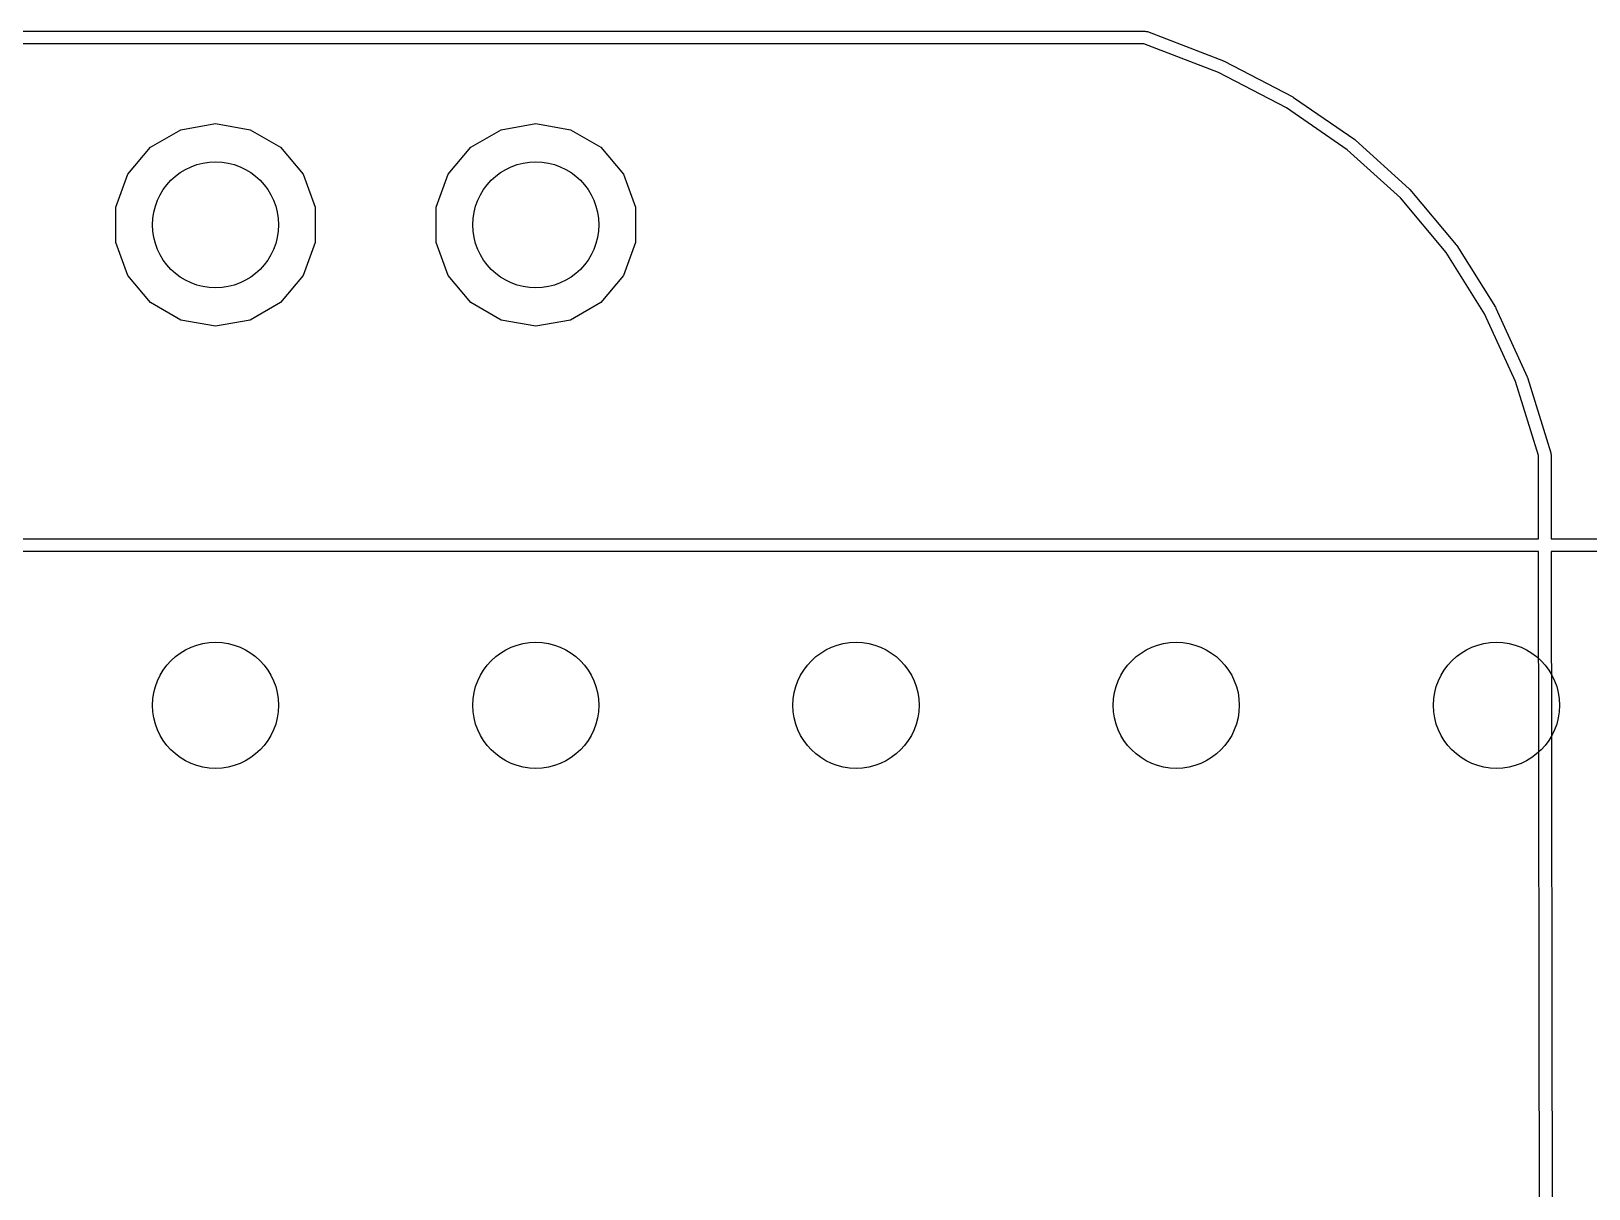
# Model space of a CAD drawing. Extents: x 25 to 125, y -131 to -25.
# Drawn here: x 48.88 to 61.24, y -103.51 to -94.33 of the extents above; entities that cross this region are included whole.
import ezdxf

# ---------------------------------------------------------------- set-up
doc = ezdxf.new("R2010")
doc.units = 0
doc.header["$MEASUREMENT"] = 0
doc.layers.add('BLACK', color=7, linetype='CONTINUOUS')

msp = doc.modelspace()

# ---------------------------------------------------------------- linework, layer by layer
at = {"layer": 'Black'}
for p, q in [((34.2648, -94.325), (57.7186, -94.325)), ((57.7186, -94.325), (57.719, -94.3251)), ((57.719, -94.3251), (57.7195, -94.325)), ((57.7195, -94.325), (57.7276, -94.3266)), ((57.7276, -94.3266), (57.7357, -94.328)), ((57.7357, -94.328), (57.7361, -94.3283)), ((57.7361, -94.3283), (57.7366, -94.3284)), ((57.7366, -94.3284), (58.3394, -94.5612)), ((57.7092, -94.425), (34.2249, -94.425)), ((58.3007, -94.6535), (57.7092, -94.425)), ((58.3394, -94.5612), (58.3418, -94.5626)), ((58.3418, -94.5626), (58.3444, -94.5635)), ((58.3444, -94.5635), (58.8893, -94.847)), ((58.8404, -94.9343), (58.3007, -94.6535)), ((58.8893, -94.847), (58.8918, -94.8488)), ((58.8918, -94.8488), (58.8946, -94.8501)), ((58.8946, -94.8501), (59.381, -95.1848)), ((59.3216, -95.2653), (58.8404, -94.9343)), ((49.8289, -95.246), (50.0704, -95.1066)), ((50.0704, -95.1066), (50.3451, -95.0582)), ((50.3451, -95.0582), (50.6197, -95.1066)), ((50.6197, -95.1066), (50.8613, -95.246)), ((52.3689, -95.246), (52.6104, -95.1066)), ((52.6104, -95.1066), (52.8851, -95.0582)), ((52.8851, -95.0582), (53.1597, -95.1066)), ((53.1597, -95.1066), (53.4013, -95.246)), ((49.6496, -95.4597), (49.8289, -95.246)), ((50.8613, -95.246), (51.0405, -95.4597)), ((52.1896, -95.4597), (52.3689, -95.246)), ((53.4013, -95.246), (53.5805, -95.4597)), ((59.381, -95.1848), (59.3834, -95.1871)), ((59.3834, -95.1871), (59.3862, -95.1889)), ((59.3862, -95.1889), (59.8135, -95.5752)), ((59.7439, -95.647), (59.3216, -95.2653)), ((49.5542, -95.7218), (49.6496, -95.4597)), ((51.0405, -95.4597), (51.1359, -95.7218)), ((52.0942, -95.7218), (52.1896, -95.4597)), ((53.5805, -95.4597), (53.6759, -95.7218)), ((59.8135, -95.5752), (59.8157, -95.5779)), ((59.8157, -95.5779), (59.8183, -95.5801)), ((59.8183, -95.5801), (60.1861, -96.0186)), ((49.5542, -96.0007), (49.5542, -95.7218)), ((51.1359, -95.7218), (51.1359, -96.0007)), ((52.0942, -96.0007), (52.0942, -95.7218)), ((53.6759, -95.7218), (53.6759, -96.0007)), ((60.1073, -96.0802), (59.7439, -95.647)), ((49.6496, -96.2627), (49.5542, -96.0007)), ((51.1359, -96.0007), (51.0405, -96.2627)), ((52.1896, -96.2627), (52.0942, -96.0007)), ((53.6759, -96.0007), (53.5805, -96.2627)), ((60.4113, -96.5655), (60.1073, -96.0802)), ((60.1861, -96.0186), (60.1878, -96.0216)), ((60.1878, -96.0216), (60.1902, -96.0242)), ((60.1902, -96.0242), (60.4978, -96.5152)), ((49.8289, -96.4764), (49.6496, -96.2627)), ((51.0405, -96.2627), (50.8613, -96.4764)), ((52.3689, -96.4764), (52.1896, -96.2627)), ((53.5805, -96.2627), (53.4013, -96.4764)), ((50.0704, -96.6158), (49.8289, -96.4764)), ((50.8613, -96.4764), (50.6197, -96.6158)), ((52.6104, -96.6158), (52.3689, -96.4764)), ((53.4013, -96.4764), (53.1597, -96.6158)), ((50.3451, -96.6643), (50.0704, -96.6158)), ((50.6197, -96.6158), (50.3451, -96.6643)), ((52.8851, -96.6643), (52.6104, -96.6158)), ((53.1597, -96.6158), (52.8851, -96.6643)), ((60.6556, -97.1038), (60.4113, -96.5655)), ((60.4978, -96.5152), (60.4991, -96.5183)), ((60.4991, -96.5183), (60.501, -96.5211)), ((60.501, -96.5211), (60.7479, -97.0653)), ((60.8381, -97.6914), (60.6556, -97.1038)), ((60.7479, -97.0653), (60.7487, -97.0684)), ((60.7487, -97.0684), (60.7501, -97.0711)), ((60.7501, -97.0711), (60.9358, -97.6689)), ((60.839, -98.3512), (60.8381, -97.6914)), ((60.9358, -97.6689), (60.9367, -97.6763)), ((60.9367, -97.6763), (60.938, -97.6837)), ((60.938, -97.6837), (60.939, -98.3512)), ((60.8392, -98.4512), (32.9937, -98.4512)), ((33.087, -98.3512), (60.839, -98.3512)), ((60.8659, -116.131), (60.8392, -98.4512)), ((60.939, -98.3512), (69.3951, -98.3512)), ((60.9392, -98.4512), (60.9659, -116.131)), ((69.3451, -98.4512), (60.9392, -98.4512))]:
    msp.add_line(p, q, dxfattribs=at)
for centre in [(50.3451, -95.8612), (50.3451, -95.8612), (52.8851, -95.8612), (52.8851, -95.8612), (50.3451, -99.6712), (50.3451, -99.6712), (52.8851, -99.6712), (52.8851, -99.6712), (55.4251, -99.6712), (55.4251, -99.6712), (57.9651, -99.6712), (57.9651, -99.6712), (60.5051, -99.6712), (60.5051, -99.6712)]:
    msp.add_circle(centre, 0.5, dxfattribs=at)

doc.saveas('drawing.dxf')
